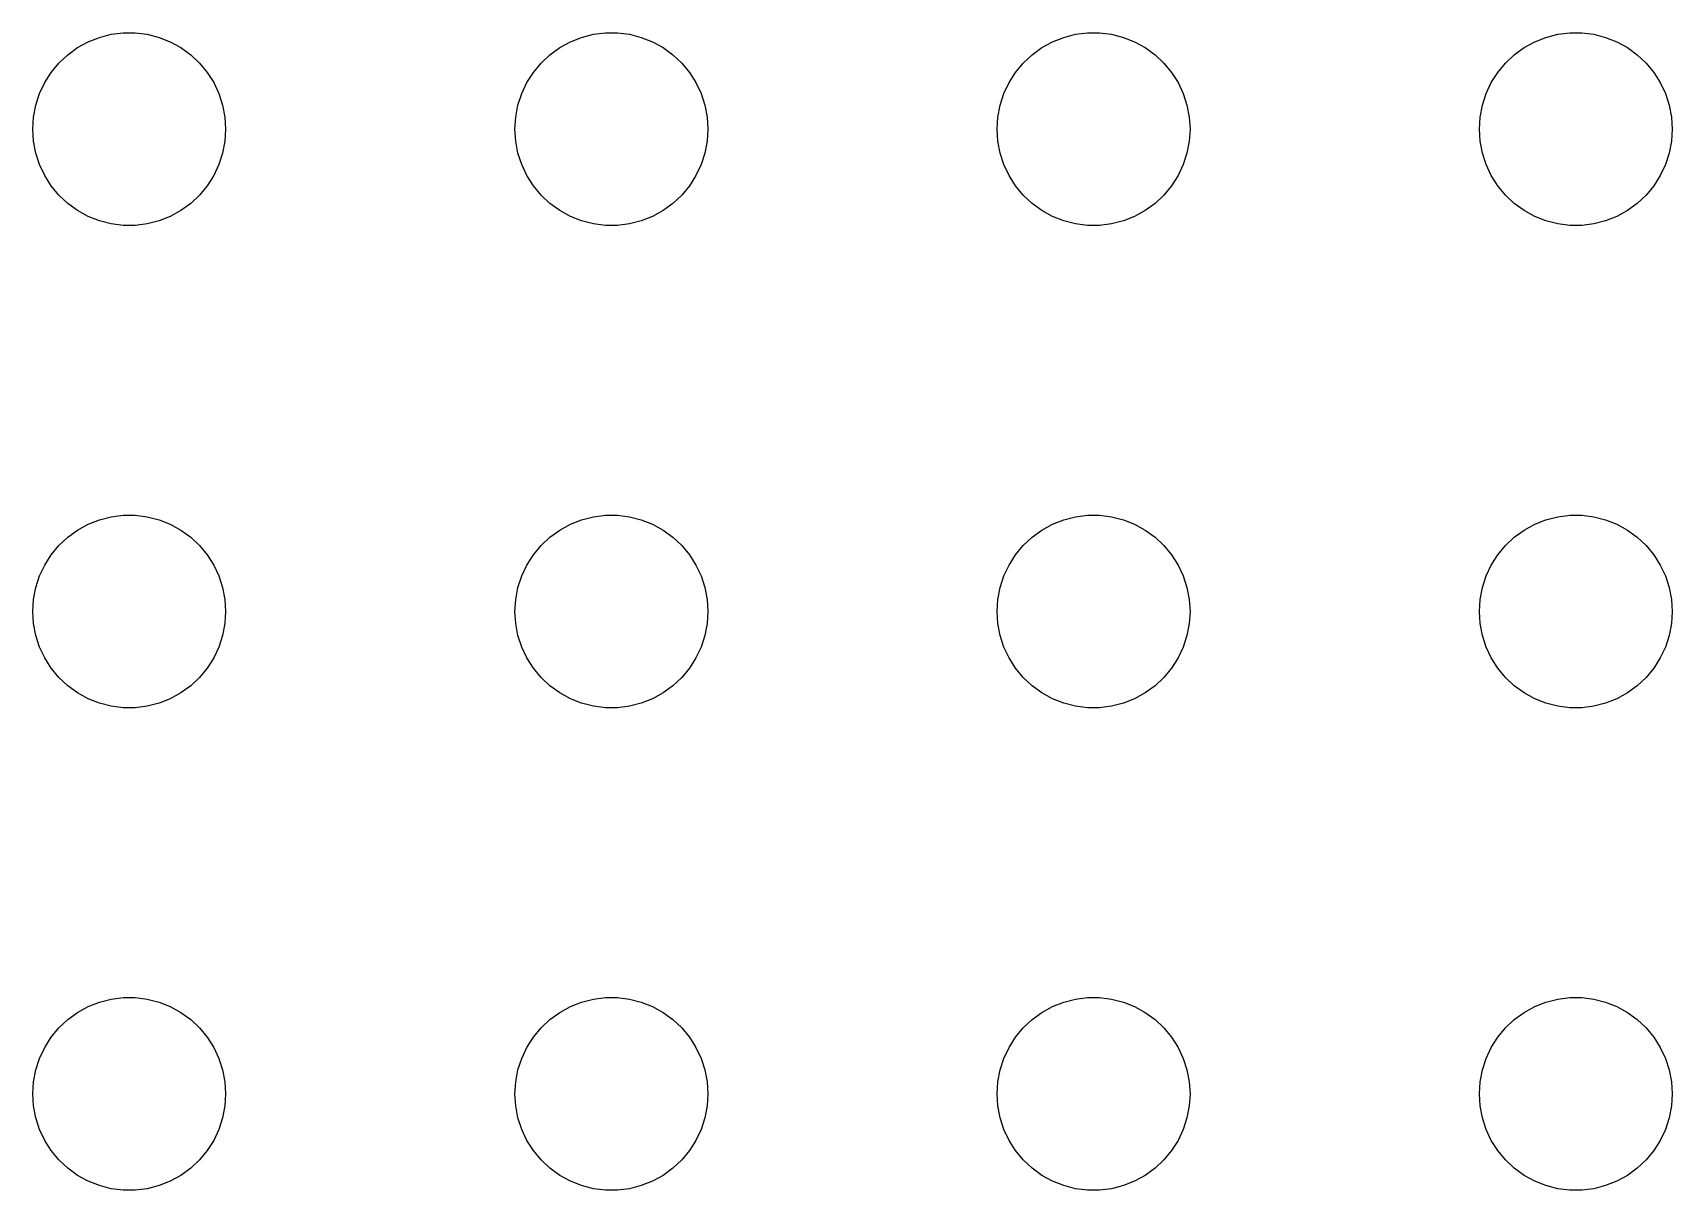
# Model space of a CAD drawing. Header units: metres. Extents: x -187 to 187, y -187 to 187.
# Drawn here: x 42 to 93, y -48 to -12 of the extents above; entities that cross this region are included whole.
import ezdxf

# ---------------------------------------------------------------- set-up
doc = ezdxf.new("R2010")
doc.units = ezdxf.units.M

msp = doc.modelspace()

# ---------------------------------------------------------------- linework, layer by layer
for p, q in [((43.7227, -12.2855), (44.0729, -12.1468)), ((44.0729, -12.1468), (44.4379, -12.0531)), ((44.4379, -12.0531), (44.8116, -12.0059)), ((44.8116, -12.0059), (45.1884, -12.0059)), ((45.1884, -12.0059), (45.5621, -12.0531)), ((45.5621, -12.0531), (45.927, -12.1468)), ((45.927, -12.1468), (46.2773, -12.2855)), ((58.7227, -12.2855), (59.0729, -12.1468)), ((59.0729, -12.1468), (59.4379, -12.0531)), ((59.4379, -12.0531), (59.8116, -12.0059)), ((59.8116, -12.0059), (60.1884, -12.0059)), ((60.1884, -12.0059), (60.5621, -12.0531)), ((60.5621, -12.0531), (60.927, -12.1468)), ((60.927, -12.1468), (61.2773, -12.2855)), ((73.7227, -12.2855), (74.073, -12.1468)), ((74.073, -12.1468), (74.4379, -12.0531)), ((74.4379, -12.0531), (74.8116, -12.0059)), ((74.8116, -12.0059), (75.1884, -12.0059)), ((75.1884, -12.0059), (75.5621, -12.0531)), ((75.5621, -12.0531), (75.927, -12.1468)), ((75.927, -12.1468), (76.2773, -12.2855)), ((88.7227, -12.2855), (89.073, -12.1468)), ((89.073, -12.1468), (89.4379, -12.0531)), ((89.4379, -12.0531), (89.8116, -12.0059)), ((89.8116, -12.0059), (90.1884, -12.0059)), ((90.1884, -12.0059), (90.5621, -12.0531)), ((90.5621, -12.0531), (90.927, -12.1468)), ((90.927, -12.1468), (91.2773, -12.2855)), ((42.8131, -12.9464), (43.0877, -12.6884)), ((43.0877, -12.6884), (43.3925, -12.467)), ((43.3925, -12.467), (43.7227, -12.2855)), ((46.2773, -12.2855), (46.6075, -12.467)), ((46.6075, -12.467), (46.9123, -12.6884)), ((46.9123, -12.6884), (47.1869, -12.9464)), ((57.8131, -12.9464), (58.0877, -12.6884)), ((58.0877, -12.6884), (58.3925, -12.467)), ((58.3925, -12.467), (58.7227, -12.2855)), ((61.2773, -12.2855), (61.6075, -12.467)), ((61.6075, -12.467), (61.9123, -12.6884)), ((61.9123, -12.6884), (62.1869, -12.9464)), ((72.8131, -12.9464), (73.0877, -12.6884)), ((73.0877, -12.6884), (73.3925, -12.467)), ((73.3925, -12.467), (73.7227, -12.2855)), ((76.2773, -12.2855), (76.6075, -12.467)), ((76.6075, -12.467), (76.9123, -12.6884)), ((76.9123, -12.6884), (77.1869, -12.9464)), ((87.8131, -12.9464), (88.0877, -12.6884)), ((88.0877, -12.6884), (88.3925, -12.467)), ((88.3925, -12.467), (88.7227, -12.2855)), ((91.2773, -12.2855), (91.6075, -12.467)), ((91.6075, -12.467), (91.9123, -12.6884)), ((91.9123, -12.6884), (92.1869, -12.9464)), ((42.3711, -13.5547), (42.5729, -13.2366)), ((42.5729, -13.2366), (42.8131, -12.9464)), ((47.1869, -12.9464), (47.427, -13.2366)), ((47.427, -13.2366), (47.6289, -13.5547)), ((57.3711, -13.5547), (57.5729, -13.2366)), ((57.5729, -13.2366), (57.8131, -12.9464)), ((62.1869, -12.9464), (62.427, -13.2366)), ((62.427, -13.2366), (62.6289, -13.5547)), ((72.3711, -13.5547), (72.573, -13.2366)), ((72.573, -13.2366), (72.8131, -12.9464)), ((77.1869, -12.9464), (77.427, -13.2366)), ((77.427, -13.2366), (77.6289, -13.5547)), ((87.3711, -13.5547), (87.573, -13.2366)), ((87.573, -13.2366), (87.8131, -12.9464)), ((92.1869, -12.9464), (92.427, -13.2366)), ((92.427, -13.2366), (92.6289, -13.5547)), ((42.2107, -13.8956), (42.3711, -13.5547)), ((47.6289, -13.5547), (47.7893, -13.8956)), ((57.2107, -13.8956), (57.3711, -13.5547)), ((62.6289, -13.5547), (62.7893, -13.8956)), ((72.2107, -13.8956), (72.3711, -13.5547)), ((77.6289, -13.5547), (77.7893, -13.8956)), ((87.2107, -13.8956), (87.3711, -13.5547)), ((92.6289, -13.5547), (92.7893, -13.8956)), ((42.0237, -14.624), (42.0942, -14.2539)), ((42.0942, -14.2539), (42.2107, -13.8956)), ((47.7893, -13.8956), (47.9057, -14.2539)), ((47.9057, -14.2539), (47.9763, -14.624)), ((57.0237, -14.624), (57.0942, -14.2539)), ((57.0942, -14.2539), (57.2107, -13.8956)), ((62.7893, -13.8956), (62.9057, -14.2539)), ((62.9057, -14.2539), (62.9763, -14.624)), ((72.0237, -14.624), (72.0943, -14.2539)), ((72.0943, -14.2539), (72.2107, -13.8956)), ((77.7893, -13.8956), (77.9057, -14.2539)), ((77.9057, -14.2539), (77.9763, -14.624)), ((87.0237, -14.624), (87.0943, -14.2539)), ((87.0943, -14.2539), (87.2107, -13.8956)), ((92.7893, -13.8956), (92.9057, -14.2539)), ((92.9057, -14.2539), (92.9763, -14.624)), ((42, -15), (42.0237, -14.624)), ((47.9763, -14.624), (48, -15)), ((57, -15), (57.0237, -14.624)), ((62.9763, -14.624), (63, -15)), ((72, -15), (72.0237, -14.624)), ((77.9763, -14.624), (78, -15)), ((87, -15), (87.0237, -14.624)), ((92.9763, -14.624), (93, -15)), ((42.0237, -15.376), (42, -15)), ((48, -15), (47.9763, -15.376)), ((57.0237, -15.376), (57, -15)), ((63, -15), (62.9763, -15.376)), ((72.0237, -15.376), (72, -15)), ((78, -15), (77.9763, -15.376)), ((87.0237, -15.376), (87, -15)), ((93, -15), (92.9763, -15.376)), ((42.0942, -15.7461), (42.0237, -15.376)), ((42.2107, -16.1044), (42.0942, -15.7461)), ((47.9057, -15.7461), (47.7893, -16.1044)), ((47.9763, -15.376), (47.9057, -15.7461)), ((57.0942, -15.7461), (57.0237, -15.376)), ((57.2107, -16.1044), (57.0942, -15.7461)), ((62.9057, -15.7461), (62.7893, -16.1044)), ((62.9763, -15.376), (62.9057, -15.7461)), ((72.0943, -15.7461), (72.0237, -15.376)), ((72.2107, -16.1044), (72.0943, -15.7461)), ((77.9057, -15.7461), (77.7893, -16.1044)), ((77.9763, -15.376), (77.9057, -15.7461)), ((87.0943, -15.7461), (87.0237, -15.376)), ((87.2107, -16.1044), (87.0943, -15.7461)), ((92.9057, -15.7461), (92.7893, -16.1044)), ((92.9763, -15.376), (92.9057, -15.7461)), ((42.3711, -16.4453), (42.2107, -16.1044)), ((47.7893, -16.1044), (47.6289, -16.4453)), ((57.3711, -16.4453), (57.2107, -16.1044)), ((62.7893, -16.1044), (62.6289, -16.4453)), ((72.3711, -16.4453), (72.2107, -16.1044)), ((77.7893, -16.1044), (77.6289, -16.4453)), ((87.3711, -16.4453), (87.2107, -16.1044)), ((92.7893, -16.1044), (92.6289, -16.4453)), ((42.5729, -16.7634), (42.3711, -16.4453)), ((42.8131, -17.0536), (42.5729, -16.7634)), ((47.427, -16.7634), (47.1869, -17.0536)), ((47.6289, -16.4453), (47.427, -16.7634)), ((57.5729, -16.7634), (57.3711, -16.4453)), ((57.8131, -17.0536), (57.5729, -16.7634)), ((62.427, -16.7634), (62.1869, -17.0536)), ((62.6289, -16.4453), (62.427, -16.7634)), ((72.573, -16.7634), (72.3711, -16.4453)), ((72.8131, -17.0536), (72.573, -16.7634)), ((77.427, -16.7634), (77.1869, -17.0536)), ((77.6289, -16.4453), (77.427, -16.7634)), ((87.573, -16.7634), (87.3711, -16.4453)), ((87.8131, -17.0536), (87.573, -16.7634)), ((92.427, -16.7634), (92.1869, -17.0536)), ((92.6289, -16.4453), (92.427, -16.7634)), ((43.0877, -17.3115), (42.8131, -17.0536)), ((43.3925, -17.533), (43.0877, -17.3115)), ((46.9123, -17.3115), (46.6075, -17.533)), ((47.1869, -17.0536), (46.9123, -17.3115)), ((58.0877, -17.3115), (57.8131, -17.0536)), ((58.3925, -17.533), (58.0877, -17.3115)), ((61.9123, -17.3115), (61.6075, -17.533)), ((62.1869, -17.0536), (61.9123, -17.3115)), ((73.0877, -17.3115), (72.8131, -17.0536)), ((73.3925, -17.533), (73.0877, -17.3115)), ((76.9123, -17.3115), (76.6075, -17.533)), ((77.1869, -17.0536), (76.9123, -17.3115)), ((88.0877, -17.3115), (87.8131, -17.0536)), ((88.3925, -17.533), (88.0877, -17.3115)), ((91.9123, -17.3115), (91.6075, -17.533)), ((92.1869, -17.0536), (91.9123, -17.3115)), ((43.7227, -17.7145), (43.3925, -17.533)), ((44.0729, -17.8532), (43.7227, -17.7145)), ((46.2773, -17.7145), (45.927, -17.8532)), ((46.6075, -17.533), (46.2773, -17.7145)), ((58.7227, -17.7145), (58.3925, -17.533)), ((59.0729, -17.8532), (58.7227, -17.7145)), ((61.2773, -17.7145), (60.927, -17.8532)), ((61.6075, -17.533), (61.2773, -17.7145)), ((73.7227, -17.7145), (73.3925, -17.533)), ((74.073, -17.8532), (73.7227, -17.7145)), ((76.2773, -17.7145), (75.927, -17.8532)), ((76.6075, -17.533), (76.2773, -17.7145)), ((88.7227, -17.7145), (88.3925, -17.533)), ((89.073, -17.8532), (88.7227, -17.7145)), ((91.2773, -17.7145), (90.927, -17.8532)), ((91.6075, -17.533), (91.2773, -17.7145)), ((44.4379, -17.9469), (44.0729, -17.8532)), ((44.8116, -17.9941), (44.4379, -17.9469)), ((45.1884, -17.9941), (44.8116, -17.9941)), ((45.5621, -17.9469), (45.1884, -17.9941)), ((45.927, -17.8532), (45.5621, -17.9469)), ((59.4379, -17.9469), (59.0729, -17.8532)), ((59.8116, -17.9941), (59.4379, -17.9469)), ((60.1884, -17.9941), (59.8116, -17.9941)), ((60.5621, -17.9469), (60.1884, -17.9941)), ((60.927, -17.8532), (60.5621, -17.9469)), ((74.4379, -17.9469), (74.073, -17.8532)), ((74.8116, -17.9941), (74.4379, -17.9469)), ((75.1884, -17.9941), (74.8116, -17.9941)), ((75.5621, -17.9469), (75.1884, -17.9941)), ((75.927, -17.8532), (75.5621, -17.9469)), ((89.4379, -17.9469), (89.073, -17.8532)), ((89.8116, -17.9941), (89.4379, -17.9469)), ((90.1884, -17.9941), (89.8116, -17.9941)), ((90.5621, -17.9469), (90.1884, -17.9941)), ((90.927, -17.8532), (90.5621, -17.9469)), ((44.4379, -27.0531), (44.8116, -27.0059)), ((44.8116, -27.0059), (45.1884, -27.0059)), ((45.1884, -27.0059), (45.5621, -27.0531)), ((59.4379, -27.0531), (59.8116, -27.0059)), ((59.8116, -27.0059), (60.1884, -27.0059)), ((60.1884, -27.0059), (60.5621, -27.0531)), ((74.4379, -27.0531), (74.8116, -27.0059)), ((74.8116, -27.0059), (75.1884, -27.0059)), ((75.1884, -27.0059), (75.5621, -27.0531)), ((89.4379, -27.0531), (89.8116, -27.0059)), ((89.8116, -27.0059), (90.1884, -27.0059)), ((90.1884, -27.0059), (90.5621, -27.0531)), ((43.0877, -27.6884), (43.3925, -27.467)), ((43.3925, -27.467), (43.7227, -27.2855)), ((43.7227, -27.2855), (44.0729, -27.1468)), ((44.0729, -27.1468), (44.4379, -27.0531)), ((45.5621, -27.0531), (45.927, -27.1468)), ((45.927, -27.1468), (46.2773, -27.2855)), ((46.2773, -27.2855), (46.6075, -27.467)), ((46.6075, -27.467), (46.9123, -27.6884)), ((58.0877, -27.6884), (58.3925, -27.467)), ((58.3925, -27.467), (58.7227, -27.2855)), ((58.7227, -27.2855), (59.0729, -27.1468)), ((59.0729, -27.1468), (59.4379, -27.0531)), ((60.5621, -27.0531), (60.927, -27.1468)), ((60.927, -27.1468), (61.2773, -27.2855)), ((61.2773, -27.2855), (61.6075, -27.467)), ((61.6075, -27.467), (61.9123, -27.6884)), ((73.0877, -27.6884), (73.3925, -27.467)), ((73.3925, -27.467), (73.7227, -27.2855)), ((73.7227, -27.2855), (74.073, -27.1468)), ((74.073, -27.1468), (74.4379, -27.0531)), ((75.5621, -27.0531), (75.927, -27.1468)), ((75.927, -27.1468), (76.2773, -27.2855)), ((76.2773, -27.2855), (76.6075, -27.467)), ((76.6075, -27.467), (76.9123, -27.6884)), ((88.0877, -27.6884), (88.3925, -27.467)), ((88.3925, -27.467), (88.7227, -27.2855)), ((88.7227, -27.2855), (89.073, -27.1468)), ((89.073, -27.1468), (89.4379, -27.0531)), ((90.5621, -27.0531), (90.927, -27.1468)), ((90.927, -27.1468), (91.2773, -27.2855)), ((91.2773, -27.2855), (91.6075, -27.467)), ((91.6075, -27.467), (91.9123, -27.6884)), ((42.5729, -28.2366), (42.8131, -27.9464)), ((42.8131, -27.9464), (43.0877, -27.6884)), ((46.9123, -27.6884), (47.1869, -27.9464)), ((47.1869, -27.9464), (47.427, -28.2366)), ((57.5729, -28.2366), (57.8131, -27.9464)), ((57.8131, -27.9464), (58.0877, -27.6884)), ((61.9123, -27.6884), (62.1869, -27.9464)), ((62.1869, -27.9464), (62.427, -28.2366)), ((72.573, -28.2366), (72.8131, -27.9464)), ((72.8131, -27.9464), (73.0877, -27.6884)), ((76.9123, -27.6884), (77.1869, -27.9464)), ((77.1869, -27.9464), (77.427, -28.2366)), ((87.573, -28.2366), (87.8131, -27.9464)), ((87.8131, -27.9464), (88.0877, -27.6884)), ((91.9123, -27.6884), (92.1869, -27.9464)), ((92.1869, -27.9464), (92.427, -28.2366)), ((42.2107, -28.8956), (42.3711, -28.5547)), ((42.3711, -28.5547), (42.5729, -28.2366)), ((47.427, -28.2366), (47.6289, -28.5547)), ((47.6289, -28.5547), (47.7893, -28.8956)), ((57.2107, -28.8956), (57.3711, -28.5547)), ((57.3711, -28.5547), (57.5729, -28.2366)), ((62.427, -28.2366), (62.6289, -28.5547)), ((62.6289, -28.5547), (62.7893, -28.8956)), ((72.2107, -28.8956), (72.3711, -28.5547)), ((72.3711, -28.5547), (72.573, -28.2366)), ((77.427, -28.2366), (77.6289, -28.5547)), ((77.6289, -28.5547), (77.7893, -28.8956)), ((87.2107, -28.8956), (87.3711, -28.5547)), ((87.3711, -28.5547), (87.573, -28.2366)), ((92.427, -28.2366), (92.6289, -28.5547)), ((92.6289, -28.5547), (92.7893, -28.8956)), ((42.0942, -29.2539), (42.2107, -28.8956)), ((47.7893, -28.8956), (47.9057, -29.2539)), ((57.0942, -29.2539), (57.2107, -28.8956)), ((62.7893, -28.8956), (62.9057, -29.2539)), ((72.0943, -29.2539), (72.2107, -28.8956)), ((77.7893, -28.8956), (77.9057, -29.2539)), ((87.0943, -29.2539), (87.2107, -28.8956)), ((92.7893, -28.8956), (92.9057, -29.2539)), ((42.0237, -29.624), (42.0942, -29.2539)), ((47.9057, -29.2539), (47.9763, -29.624)), ((57.0237, -29.624), (57.0942, -29.2539)), ((62.9057, -29.2539), (62.9763, -29.624)), ((72.0237, -29.624), (72.0943, -29.2539)), ((77.9057, -29.2539), (77.9763, -29.624)), ((87.0237, -29.624), (87.0943, -29.2539)), ((92.9057, -29.2539), (92.9763, -29.624)), ((42, -30), (42.0237, -29.624)), ((42.0237, -30.376), (42, -30)), ((47.9763, -29.624), (48, -30)), ((48, -30), (47.9763, -30.376)), ((57, -30), (57.0237, -29.624)), ((57.0237, -30.376), (57, -30)), ((62.9763, -29.624), (63, -30)), ((63, -30), (62.9763, -30.376)), ((72, -30), (72.0237, -29.624)), ((72.0237, -30.376), (72, -30)), ((77.9763, -29.624), (78, -30)), ((78, -30), (77.9763, -30.376)), ((87, -30), (87.0237, -29.624)), ((87.0237, -30.376), (87, -30)), ((92.9763, -29.624), (93, -30)), ((93, -30), (92.9763, -30.376)), ((42.0942, -30.7461), (42.0237, -30.376)), ((47.9763, -30.376), (47.9057, -30.7461)), ((57.0942, -30.7461), (57.0237, -30.376)), ((62.9763, -30.376), (62.9057, -30.7461)), ((72.0943, -30.7461), (72.0237, -30.376)), ((77.9763, -30.376), (77.9057, -30.7461)), ((87.0943, -30.7461), (87.0237, -30.376)), ((92.9763, -30.376), (92.9057, -30.7461)), ((42.2107, -31.1044), (42.0942, -30.7461)), ((42.3711, -31.4453), (42.2107, -31.1044)), ((47.7893, -31.1044), (47.6289, -31.4453)), ((47.9057, -30.7461), (47.7893, -31.1044)), ((57.2107, -31.1044), (57.0942, -30.7461)), ((57.3711, -31.4453), (57.2107, -31.1044)), ((62.7893, -31.1044), (62.6289, -31.4453)), ((62.9057, -30.7461), (62.7893, -31.1044)), ((72.2107, -31.1044), (72.0943, -30.7461)), ((72.3711, -31.4453), (72.2107, -31.1044)), ((77.7893, -31.1044), (77.6289, -31.4453)), ((77.9057, -30.7461), (77.7893, -31.1044)), ((87.2107, -31.1044), (87.0943, -30.7461)), ((87.3711, -31.4453), (87.2107, -31.1044)), ((92.7893, -31.1044), (92.6289, -31.4453)), ((92.9057, -30.7461), (92.7893, -31.1044)), ((42.5729, -31.7634), (42.3711, -31.4453)), ((47.6289, -31.4453), (47.427, -31.7634)), ((57.5729, -31.7634), (57.3711, -31.4453)), ((62.6289, -31.4453), (62.427, -31.7634)), ((72.573, -31.7634), (72.3711, -31.4453)), ((77.6289, -31.4453), (77.427, -31.7634)), ((87.573, -31.7634), (87.3711, -31.4453)), ((92.6289, -31.4453), (92.427, -31.7634)), ((42.8131, -32.0536), (42.5729, -31.7634)), ((43.0877, -32.3115), (42.8131, -32.0536)), ((47.1869, -32.0536), (46.9123, -32.3115)), ((47.427, -31.7634), (47.1869, -32.0536)), ((57.8131, -32.0536), (57.5729, -31.7634)), ((58.0877, -32.3115), (57.8131, -32.0536)), ((62.1869, -32.0536), (61.9123, -32.3115)), ((62.427, -31.7634), (62.1869, -32.0536)), ((72.8131, -32.0536), (72.573, -31.7634)), ((73.0877, -32.3115), (72.8131, -32.0536)), ((77.1869, -32.0536), (76.9123, -32.3115)), ((77.427, -31.7634), (77.1869, -32.0536)), ((87.8131, -32.0536), (87.573, -31.7634)), ((88.0877, -32.3115), (87.8131, -32.0536)), ((92.1869, -32.0536), (91.9123, -32.3115)), ((92.427, -31.7634), (92.1869, -32.0536)), ((43.3925, -32.533), (43.0877, -32.3115)), ((43.7227, -32.7145), (43.3925, -32.533)), ((46.6075, -32.533), (46.2773, -32.7145)), ((46.9123, -32.3115), (46.6075, -32.533)), ((58.3925, -32.533), (58.0877, -32.3115)), ((58.7227, -32.7145), (58.3925, -32.533)), ((61.6075, -32.533), (61.2773, -32.7145)), ((61.9123, -32.3115), (61.6075, -32.533)), ((73.3925, -32.533), (73.0877, -32.3115)), ((73.7227, -32.7145), (73.3925, -32.533)), ((76.6075, -32.533), (76.2773, -32.7145)), ((76.9123, -32.3115), (76.6075, -32.533)), ((88.3925, -32.533), (88.0877, -32.3115)), ((88.7227, -32.7145), (88.3925, -32.533)), ((91.6075, -32.533), (91.2773, -32.7145)), ((91.9123, -32.3115), (91.6075, -32.533)), ((44.0729, -32.8532), (43.7227, -32.7145)), ((44.4379, -32.9469), (44.0729, -32.8532)), ((44.8116, -32.9941), (44.4379, -32.9469)), ((45.1884, -32.9941), (44.8116, -32.9941)), ((45.5621, -32.9469), (45.1884, -32.9941)), ((45.927, -32.8532), (45.5621, -32.9469)), ((46.2773, -32.7145), (45.927, -32.8532)), ((59.0729, -32.8532), (58.7227, -32.7145)), ((59.4379, -32.9469), (59.0729, -32.8532)), ((59.8116, -32.9941), (59.4379, -32.9469)), ((60.1884, -32.9941), (59.8116, -32.9941)), ((60.5621, -32.9469), (60.1884, -32.9941)), ((60.927, -32.8532), (60.5621, -32.9469)), ((61.2773, -32.7145), (60.927, -32.8532)), ((74.073, -32.8532), (73.7227, -32.7145)), ((74.4379, -32.9469), (74.073, -32.8532)), ((74.8116, -32.9941), (74.4379, -32.9469)), ((75.1884, -32.9941), (74.8116, -32.9941)), ((75.5621, -32.9469), (75.1884, -32.9941)), ((75.927, -32.8532), (75.5621, -32.9469)), ((76.2773, -32.7145), (75.927, -32.8532)), ((89.073, -32.8532), (88.7227, -32.7145)), ((89.4379, -32.9469), (89.073, -32.8532)), ((89.8116, -32.9941), (89.4379, -32.9469)), ((90.1884, -32.9941), (89.8116, -32.9941)), ((90.5621, -32.9469), (90.1884, -32.9941)), ((90.927, -32.8532), (90.5621, -32.9469)), ((91.2773, -32.7145), (90.927, -32.8532)), ((43.3925, -42.467), (43.7227, -42.2855)), ((43.7227, -42.2855), (44.0729, -42.1468)), ((44.0729, -42.1468), (44.4379, -42.0531)), ((44.4379, -42.0531), (44.8116, -42.0059)), ((44.8116, -42.0059), (45.1884, -42.0059)), ((45.1884, -42.0059), (45.5621, -42.0531)), ((45.5621, -42.0531), (45.927, -42.1468)), ((45.927, -42.1468), (46.2773, -42.2855)), ((46.2773, -42.2855), (46.6075, -42.467)), ((58.3925, -42.467), (58.7227, -42.2855)), ((58.7227, -42.2855), (59.0729, -42.1468)), ((59.0729, -42.1468), (59.4379, -42.0531)), ((59.4379, -42.0531), (59.8116, -42.0059)), ((59.8116, -42.0059), (60.1884, -42.0059)), ((60.1884, -42.0059), (60.5621, -42.0531)), ((60.5621, -42.0531), (60.927, -42.1468)), ((60.927, -42.1468), (61.2773, -42.2855)), ((61.2773, -42.2855), (61.6075, -42.467)), ((73.3925, -42.467), (73.7227, -42.2855)), ((73.7227, -42.2855), (74.073, -42.1468)), ((74.073, -42.1468), (74.4379, -42.0531)), ((74.4379, -42.0531), (74.8116, -42.0059)), ((74.8116, -42.0059), (75.1884, -42.0059)), ((75.1884, -42.0059), (75.5621, -42.0531)), ((75.5621, -42.0531), (75.927, -42.1468)), ((75.927, -42.1468), (76.2773, -42.2855)), ((76.2773, -42.2855), (76.6075, -42.467)), ((88.3925, -42.467), (88.7227, -42.2855)), ((88.7227, -42.2855), (89.073, -42.1468)), ((89.073, -42.1468), (89.4379, -42.0531)), ((89.4379, -42.0531), (89.8116, -42.0059)), ((89.8116, -42.0059), (90.1884, -42.0059)), ((90.1884, -42.0059), (90.5621, -42.0531)), ((90.5621, -42.0531), (90.927, -42.1468)), ((90.927, -42.1468), (91.2773, -42.2855)), ((91.2773, -42.2855), (91.6075, -42.467)), ((42.8131, -42.9464), (43.0877, -42.6885)), ((43.0877, -42.6885), (43.3925, -42.467)), ((46.6075, -42.467), (46.9123, -42.6885)), ((46.9123, -42.6885), (47.1869, -42.9464)), ((57.8131, -42.9464), (58.0877, -42.6885)), ((58.0877, -42.6885), (58.3925, -42.467)), ((61.6075, -42.467), (61.9123, -42.6885)), ((61.9123, -42.6885), (62.1869, -42.9464)), ((72.8131, -42.9464), (73.0877, -42.6885)), ((73.0877, -42.6885), (73.3925, -42.467)), ((76.6075, -42.467), (76.9123, -42.6885)), ((76.9123, -42.6885), (77.1869, -42.9464)), ((87.8131, -42.9464), (88.0877, -42.6885)), ((88.0877, -42.6885), (88.3925, -42.467)), ((91.6075, -42.467), (91.9123, -42.6885)), ((91.9123, -42.6885), (92.1869, -42.9464)), ((42.3711, -43.5547), (42.5729, -43.2366)), ((42.5729, -43.2366), (42.8131, -42.9464)), ((47.1869, -42.9464), (47.427, -43.2366)), ((47.427, -43.2366), (47.6289, -43.5547)), ((57.3711, -43.5547), (57.5729, -43.2366)), ((57.5729, -43.2366), (57.8131, -42.9464)), ((62.1869, -42.9464), (62.427, -43.2366)), ((62.427, -43.2366), (62.6289, -43.5547)), ((72.3711, -43.5547), (72.573, -43.2366)), ((72.573, -43.2366), (72.8131, -42.9464)), ((77.1869, -42.9464), (77.427, -43.2366)), ((77.427, -43.2366), (77.6289, -43.5547)), ((87.3711, -43.5547), (87.573, -43.2366)), ((87.573, -43.2366), (87.8131, -42.9464)), ((92.1869, -42.9464), (92.427, -43.2366)), ((92.427, -43.2366), (92.6289, -43.5547)), ((42.2107, -43.8956), (42.3711, -43.5547)), ((47.6289, -43.5547), (47.7893, -43.8956)), ((57.2107, -43.8956), (57.3711, -43.5547)), ((62.6289, -43.5547), (62.7893, -43.8956)), ((72.2107, -43.8956), (72.3711, -43.5547)), ((77.6289, -43.5547), (77.7893, -43.8956)), ((87.2107, -43.8956), (87.3711, -43.5547)), ((92.6289, -43.5547), (92.7893, -43.8956)), ((42.0237, -44.624), (42.0942, -44.2539)), ((42.0942, -44.2539), (42.2107, -43.8956)), ((47.7893, -43.8956), (47.9057, -44.2539)), ((47.9057, -44.2539), (47.9763, -44.624)), ((57.0237, -44.624), (57.0942, -44.2539)), ((57.0942, -44.2539), (57.2107, -43.8956)), ((62.7893, -43.8956), (62.9057, -44.2539)), ((62.9057, -44.2539), (62.9763, -44.624)), ((72.0237, -44.624), (72.0943, -44.2539)), ((72.0943, -44.2539), (72.2107, -43.8956)), ((77.7893, -43.8956), (77.9057, -44.2539)), ((77.9057, -44.2539), (77.9763, -44.624)), ((87.0237, -44.624), (87.0943, -44.2539)), ((87.0943, -44.2539), (87.2107, -43.8956)), ((92.7893, -43.8956), (92.9057, -44.2539)), ((92.9057, -44.2539), (92.9763, -44.624)), ((42, -45), (42.0237, -44.624)), ((47.9763, -44.624), (48, -45)), ((57, -45), (57.0237, -44.624)), ((62.9763, -44.624), (63, -45)), ((72, -45), (72.0237, -44.624)), ((77.9763, -44.624), (78, -45)), ((87, -45), (87.0237, -44.624)), ((92.9763, -44.624), (93, -45)), ((42.0237, -45.376), (42, -45)), ((42.0942, -45.7461), (42.0237, -45.376)), ((47.9763, -45.376), (47.9057, -45.7461)), ((48, -45), (47.9763, -45.376)), ((57.0237, -45.376), (57, -45)), ((57.0942, -45.7461), (57.0237, -45.376)), ((62.9763, -45.376), (62.9057, -45.7461)), ((63, -45), (62.9763, -45.376)), ((72.0237, -45.376), (72, -45)), ((72.0943, -45.7461), (72.0237, -45.376)), ((77.9763, -45.376), (77.9057, -45.7461)), ((78, -45), (77.9763, -45.376)), ((87.0237, -45.376), (87, -45)), ((87.0943, -45.7461), (87.0237, -45.376)), ((92.9763, -45.376), (92.9057, -45.7461)), ((93, -45), (92.9763, -45.376)), ((42.2107, -46.1044), (42.0942, -45.7461)), ((47.9057, -45.7461), (47.7893, -46.1044)), ((57.2107, -46.1044), (57.0942, -45.7461)), ((62.9057, -45.7461), (62.7893, -46.1044)), ((72.2107, -46.1044), (72.0943, -45.7461)), ((77.9057, -45.7461), (77.7893, -46.1044)), ((87.2107, -46.1044), (87.0943, -45.7461)), ((92.9057, -45.7461), (92.7893, -46.1044)), ((42.3711, -46.4453), (42.2107, -46.1044)), ((47.7893, -46.1044), (47.6289, -46.4453)), ((57.3711, -46.4453), (57.2107, -46.1044)), ((62.7893, -46.1044), (62.6289, -46.4453)), ((72.3711, -46.4453), (72.2107, -46.1044)), ((77.7893, -46.1044), (77.6289, -46.4453)), ((87.3711, -46.4453), (87.2107, -46.1044)), ((92.7893, -46.1044), (92.6289, -46.4453)), ((42.5729, -46.7634), (42.3711, -46.4453)), ((42.8131, -47.0536), (42.5729, -46.7634)), ((47.427, -46.7634), (47.1869, -47.0536)), ((47.6289, -46.4453), (47.427, -46.7634)), ((57.5729, -46.7634), (57.3711, -46.4453)), ((57.8131, -47.0536), (57.5729, -46.7634)), ((62.427, -46.7634), (62.1869, -47.0536)), ((62.6289, -46.4453), (62.427, -46.7634)), ((72.573, -46.7634), (72.3711, -46.4453)), ((72.8131, -47.0536), (72.573, -46.7634)), ((77.427, -46.7634), (77.1869, -47.0536)), ((77.6289, -46.4453), (77.427, -46.7634)), ((87.573, -46.7634), (87.3711, -46.4453)), ((87.8131, -47.0536), (87.573, -46.7634)), ((92.427, -46.7634), (92.1869, -47.0536)), ((92.6289, -46.4453), (92.427, -46.7634)), ((43.0877, -47.3115), (42.8131, -47.0536)), ((43.3925, -47.533), (43.0877, -47.3115)), ((46.9123, -47.3115), (46.6075, -47.533)), ((47.1869, -47.0536), (46.9123, -47.3115)), ((58.0877, -47.3115), (57.8131, -47.0536)), ((58.3925, -47.533), (58.0877, -47.3115)), ((61.9123, -47.3115), (61.6075, -47.533)), ((62.1869, -47.0536), (61.9123, -47.3115)), ((73.0877, -47.3115), (72.8131, -47.0536)), ((73.3925, -47.533), (73.0877, -47.3115)), ((76.9123, -47.3115), (76.6075, -47.533)), ((77.1869, -47.0536), (76.9123, -47.3115)), ((88.0877, -47.3115), (87.8131, -47.0536)), ((88.3925, -47.533), (88.0877, -47.3115)), ((91.9123, -47.3115), (91.6075, -47.533)), ((92.1869, -47.0536), (91.9123, -47.3115)), ((43.7227, -47.7145), (43.3925, -47.533)), ((44.0729, -47.8532), (43.7227, -47.7145)), ((44.4379, -47.9469), (44.0729, -47.8532)), ((45.927, -47.8532), (45.5621, -47.9469)), ((46.2773, -47.7145), (45.927, -47.8532)), ((46.6075, -47.533), (46.2773, -47.7145)), ((58.7227, -47.7145), (58.3925, -47.533)), ((59.0729, -47.8532), (58.7227, -47.7145)), ((59.4379, -47.9469), (59.0729, -47.8532)), ((60.927, -47.8532), (60.5621, -47.9469)), ((61.2773, -47.7145), (60.927, -47.8532)), ((61.6075, -47.533), (61.2773, -47.7145)), ((73.7227, -47.7145), (73.3925, -47.533)), ((74.073, -47.8532), (73.7227, -47.7145)), ((74.4379, -47.9469), (74.073, -47.8532)), ((75.927, -47.8532), (75.5621, -47.9469)), ((76.2773, -47.7145), (75.927, -47.8532)), ((76.6075, -47.533), (76.2773, -47.7145)), ((88.7227, -47.7145), (88.3925, -47.533)), ((89.073, -47.8532), (88.7227, -47.7145)), ((89.4379, -47.9469), (89.073, -47.8532)), ((90.927, -47.8532), (90.5621, -47.9469)), ((91.2773, -47.7145), (90.927, -47.8532)), ((91.6075, -47.533), (91.2773, -47.7145)), ((44.8116, -47.9941), (44.4379, -47.9469)), ((45.1884, -47.9941), (44.8116, -47.9941)), ((45.5621, -47.9469), (45.1884, -47.9941)), ((59.8116, -47.9941), (59.4379, -47.9469)), ((60.1884, -47.9941), (59.8116, -47.9941)), ((60.5621, -47.9469), (60.1884, -47.9941)), ((74.8116, -47.9941), (74.4379, -47.9469)), ((75.1884, -47.9941), (74.8116, -47.9941)), ((75.5621, -47.9469), (75.1884, -47.9941)), ((89.8116, -47.9941), (89.4379, -47.9469)), ((90.1884, -47.9941), (89.8116, -47.9941)), ((90.5621, -47.9469), (90.1884, -47.9941))]:
    msp.add_line(p, q)

doc.saveas('drawing.dxf')
